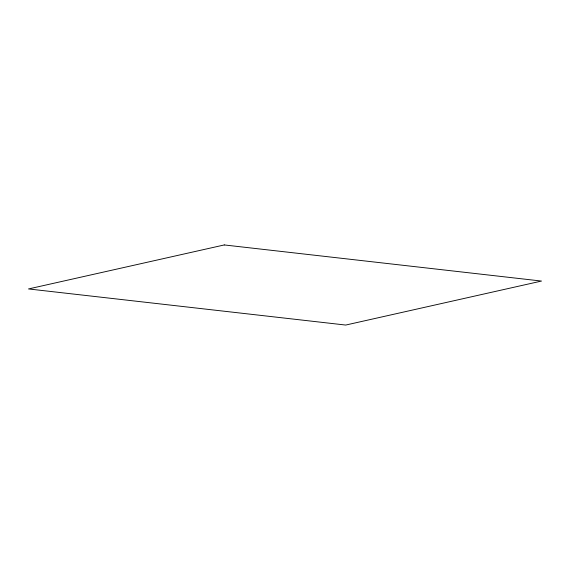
<?xml version="1.0" encoding="UTF-8"?>
<svg xmlns="http://www.w3.org/2000/svg" width="570" height="570" viewBox="0 0 570 570"><rect width="100%" height="100%" fill="white"/><g stroke="black" fill="none" stroke-linecap="round" stroke-linejoin="round"><path stroke-width="0.85" d="M224.281 244.943L28.5 288.94L345.719 325.057L541.5 281.06L224.281 244.943"/></g></svg>
